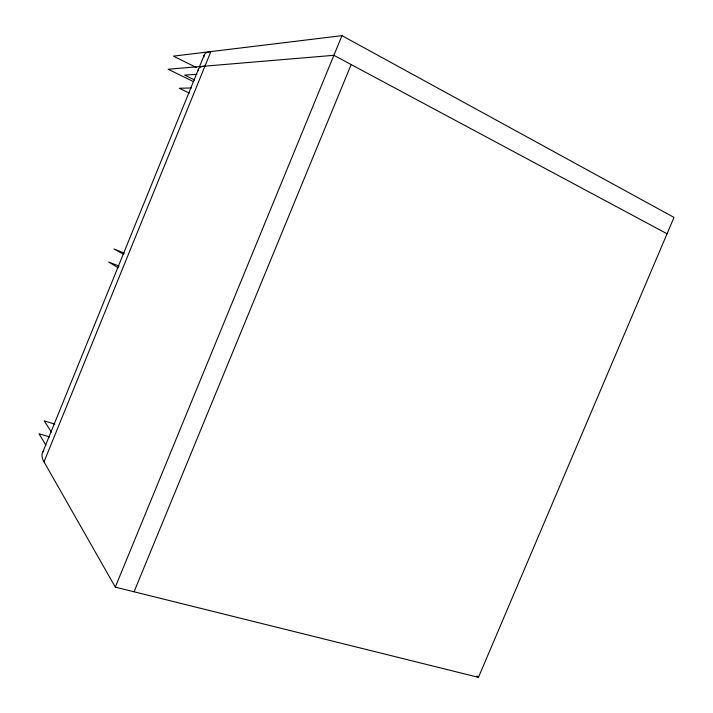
<?xml version="1.0" encoding="UTF-8"?>
<svg xmlns="http://www.w3.org/2000/svg" width="713" height="713" viewBox="0 0 713 713"><rect width="100%" height="100%" fill="white"/><g stroke="black" fill="none" stroke-linecap="round" stroke-linejoin="round"><path stroke-width="1.07" d="M42.566 452.648L198.464 69.188M199.693 66.166L204.194 55.079M196.378 67.53L173.428 56.14L341.973 35.65L674.017 217.42L478.45 677.35L115.292 587.12L44.01 461.828L210.87 51.586A128.206 20.855 23.2 0 0 204.007 56.799M115.292 587.12L341.973 35.65M134.062 591.781L351.161 64.562M196.859 74.321L184.64 75.097L194.622 79.99M191.485 87.94L179.293 88.26L189.293 93.091M49.607 436.953L38.983 433.7L45.873 445.153M54.803 424.155L44.206 420.848L51.407 432.087M119.071 266.074L108.715 262.019L118.189 267.758M124.338 253.124L114 249.015L123.732 254.345M193.107 81.469L168.116 69.241L333.889 55.311L667.065 233.766M476.935 675.977L478.45 677.35M198.33 70.774A128.144 19.082 23.1 0 1 204.952 66.149M44.01 461.828A126.459 28.609 21.6 0 1 43.849 450.714"/></g></svg>
